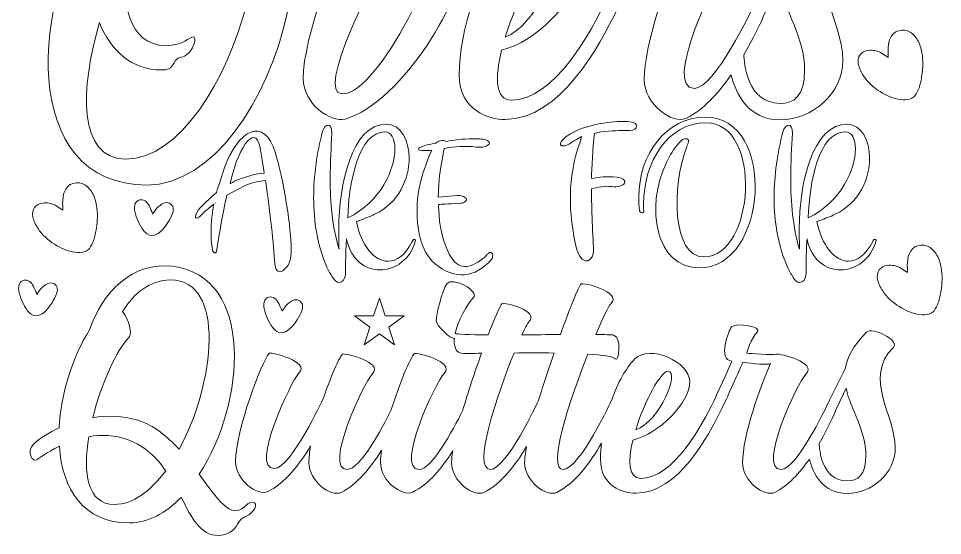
# Model space of a CAD drawing. Header units: inches. Extents: x 0.2 to 5.8, y -5.93 to -0.05.
# Drawn here: x 0.2 to 5.8, y -5.93 to -2.79 of the extents above; entities that cross this region are included whole.
import ezdxf

# ---------------------------------------------------------------- set-up
doc = ezdxf.new("R2010")
doc.units = ezdxf.units.IN
doc.header["$MEASUREMENT"] = 0
doc.layers.add('Layer 1', color=7, linetype='Continuous')

# ---------------------------------------------------------------- blocks, each defined once
blk = doc.blocks.new('block 2')
at = {"layer": 'Layer 1', "lineweight": 0}
for points, knots in [([(0.9783, -3.8013), (1.7708, -3.8013), (2.3314, -1.7529), (1.3448, -1.6161), (1.0092, -1.5697), (0.7885, -1.7949), (0.6892, -2.084), (0.2654, -2.6646), (0.1992, -3.8013), (0.9783, -3.8013)], [0, 0, 0, 0, 1, 1, 1, 2, 2, 2, 3, 3, 3, 3]), ([(0.6892, -2.8169), (0.7598, -2.9868), (0.8834, -3.1038), (1.0666, -3.1038), (1.1417, -3.1038), (1.1285, -3.0663), (1.1594, -3.0376), (1.177, -3.0199), (1.2079, -3.0354), (1.2432, -2.9868), (1.2741, -2.9383), (1.2719, -2.9029), (1.2609, -2.9029), (1.2322, -2.9029), (1.2057, -2.9559), (1.0887, -2.9559), (0.8746, -2.9559), (0.8106, -2.6932), (0.8503, -2.4107), (0.8923, -2.3312), (0.9342, -2.2672), (0.9717, -2.2275), (0.9982, -2.201), (0.985, -2.126), (0.9541, -2.0597), (1.0402, -1.8765), (1.1704, -1.7375), (1.3271, -1.7375), (2.007, -1.7375), (1.4993, -3.6446), (0.8503, -3.6446), (0.5545, -3.6446), (0.5744, -3.2119), (0.6892, -2.8169)], [0, 0, 0, 0, 1, 1, 1, 2, 2, 2, 3, 3, 3, 4, 4, 4, 5, 5, 5, 6, 6, 6, 7, 7, 7, 8, 8, 8, 9, 9, 9, 10, 10, 10, 11, 11, 11, 11])]:
    blk.add_open_spline(points, degree=3, knots=knots, dxfattribs=at)
blk = doc.blocks.new('block 3')
at = {"layer": 'Layer 1', "lineweight": 0}
for points, knots in [([(5.1989, -3.0464), (5.1989, -2.7904), (4.9406, -2.4968), (5.1834, -2.254), (5.2386, -2.1988), (5.0157, -2.0884), (4.9715, -2.1348), (4.8656, -2.2407), (4.817, -2.3335), (4.8038, -2.4217), (4.8038, -2.4217), (4.6801, -2.669), (4.6801, -2.669), (4.6801, -2.669), (4.6801, -2.669), (4.6801, -2.669), (4.6801, -2.669), (4.6798, -2.6695), (4.6793, -2.6706), (4.6793, -2.6706), (4.6757, -2.6778), (4.6757, -2.6778), (4.6757, -2.6778), (4.6759, -2.678), (4.6759, -2.678), (4.6431, -2.7478), (4.4188, -3.2164), (4.2982, -3.2164), (4.1018, -3.2164), (4.4329, -2.5255), (4.4925, -2.4637), (4.5852, -2.3732), (4.2894, -2.3003), (4.2607, -2.307), (4.232, -2.3136), (4.0532, -2.3048), (4.0267, -2.2981), (4.0267, -2.2981), (4.0599, -2.1811), (4.1106, -2.1304), (4.1481, -2.0928), (3.9473, -2.0531), (3.9075, -2.0928), (3.8833, -2.1193), (3.795, -2.3533), (3.9097, -2.3621), (3.87, -2.4526), (3.7972, -2.6116), (3.7663, -2.6778), (3.6736, -2.8676), (3.4484, -3.287), (3.188, -3.287), (3.0908, -3.287), (3.0886, -3.1479), (3.1284, -2.9846), (3.3358, -2.9316), (3.5765, -2.6954), (3.5765, -2.5211), (3.5765, -2.371), (3.263, -2.2253), (3.1438, -2.3445), (2.9915, -2.4968), (2.8723, -2.8676), (2.8723, -3.1347), (2.8723, -3.351), (3.0533, -3.404), (3.1504, -3.404), (3.4859, -3.404), (3.7221, -2.9537), (3.8281, -2.7418), (3.8656, -2.6646), (3.9495, -2.4747), (3.9958, -2.371), (4.0753, -2.382), (4.1923, -2.393), (4.2144, -2.382), (4.1327, -2.5542), (3.9936, -2.9581), (3.9936, -3.1612), (3.9936, -3.3113), (4.1658, -3.4349), (4.2475, -3.3974), (4.3504, -3.3479), (4.4438, -3.2449), (4.5208, -3.1343), (4.5507, -3.2512), (4.6267, -3.4062), (4.8192, -3.4062), (5.0113, -3.4062), (5.1989, -3.2473), (5.1989, -3.0464)], [0, 0, 0, 0, 1, 1, 1, 2, 2, 2, 3, 3, 3, 4, 4, 4, 5, 5, 5, 6, 6, 6, 7, 7, 7, 8, 8, 8, 9, 9, 9, 10, 10, 10, 11, 11, 11, 12, 12, 12, 13, 13, 13, 14, 14, 14, 15, 15, 15, 16, 16, 16, 17, 17, 17, 18, 18, 18, 19, 19, 19, 20, 20, 20, 21, 21, 21, 22, 22, 22, 23, 23, 23, 24, 24, 24, 25, 25, 25, 26, 26, 26, 27, 27, 27, 28, 28, 28, 29, 29, 29, 30, 30, 30, 30]), ([(3.4065, -2.4416), (3.4992, -2.4416), (3.3425, -2.8345), (3.1504, -2.9051), (3.2189, -2.68), (3.3469, -2.4416), (3.4065, -2.4416)], [0, 0, 0, 0, 1, 1, 1, 2, 2, 2, 2]), ([(4.5986, -3.0118), (4.6855, -2.8627), (4.7375, -2.7308), (4.7375, -2.7308), (4.7375, -2.7308), (4.7367, -2.7299), (4.7367, -2.7299), (4.7367, -2.7299), (4.8104, -2.5763), (4.8104, -2.5763), (4.8479, -2.7484), (4.9671, -2.9073), (4.9671, -3.106), (4.9671, -3.2605), (4.9031, -3.3069), (4.8192, -3.3069), (4.6149, -3.3069), (4.5997, -3.05), (4.5986, -3.0118)], [0, 0, 0, 0, 1, 1, 1, 2, 2, 2, 3, 3, 3, 4, 4, 4, 5, 5, 5, 6, 6, 6, 6])]:
    blk.add_open_spline(points, degree=3, knots=knots, dxfattribs=at)
blk = doc.blocks.new('block 4')
at = {"layer": 'Layer 1', "lineweight": 0}
for points, knots in [([(1.5736, -5.7481), (1.4887, -5.8347), (1.4056, -5.7074), (1.2953, -5.5547), (1.5753, -5.122), (1.6346, -4.3584), (1.1324, -4.2939), (0.8948, -4.2633), (0.703, -4.4534), (0.6301, -4.6791), (0.5232, -4.8488), (0.4553, -5.0694), (0.4451, -5.273), (0.384, -5.3019), (0.3297, -5.3358), (0.2907, -5.3714), (0.2432, -5.4139), (0.2839, -5.4953), (0.3162, -5.463), (0.3196, -5.4597), (0.3688, -5.4223), (0.4468, -5.385), (0.4638, -5.6429), (0.5911, -5.85), (0.8711, -5.85), (0.9847, -5.85), (1.0916, -5.7906), (1.185, -5.6955), (1.2495, -5.8194), (1.3038, -5.9263), (1.4107, -5.9263), (1.4667, -5.9263), (1.5074, -5.8975), (1.5278, -5.8567), (1.5583, -5.8007), (1.5837, -5.8228), (1.6228, -5.777), (1.655, -5.738), (1.6262, -5.6972), (1.5736, -5.7481)], [0, 0, 0, 0, 1, 1, 1, 2, 2, 2, 3, 3, 3, 4, 4, 4, 5, 5, 5, 6, 6, 6, 7, 7, 7, 8, 8, 8, 9, 9, 9, 10, 10, 10, 11, 11, 11, 12, 12, 12, 13, 13, 13, 13]), ([(1.1731, -5.4037), (1.1018, -5.3256), (1.0204, -5.2577), (0.922, -5.2272), (0.8303, -5.2), (0.737, -5.1983), (0.6487, -5.2119), (0.7014, -5.0049), (0.7947, -4.7996), (0.8677, -4.7266), (0.8931, -4.7028), (0.8677, -4.6197), (0.8303, -4.5688), (0.8948, -4.4602), (0.9949, -4.377), (1.1205, -4.377), (1.4565, -4.377), (1.392, -5.0015), (1.1731, -5.4037)], [0, 0, 0, 0, 1, 1, 1, 2, 2, 2, 3, 3, 3, 4, 4, 4, 5, 5, 5, 6, 6, 6, 6]), ([(0.7811, -5.738), (0.6148, -5.738), (0.5894, -5.5462), (0.625, -5.3273), (0.7014, -5.3137), (0.7828, -5.3154), (0.8643, -5.346), (0.9661, -5.3833), (1.0373, -5.4546), (1.0916, -5.5343), (1, -5.6565), (0.8931, -5.738), (0.7811, -5.738)], [0, 0, 0, 0, 1, 1, 1, 2, 2, 2, 3, 3, 3, 4, 4, 4, 4])]:
    blk.add_open_spline(points, degree=3, knots=knots, dxfattribs=at)
blk = doc.blocks.new('block 5')
at = {"layer": 'Layer 1', "lineweight": 0}
for points, knots in [([(5.5052, -4.786), (5.5477, -4.7436), (5.3763, -4.6587), (5.3423, -4.6944), (5.2609, -4.7758), (5.2236, -4.8471), (5.2134, -4.915), (5.2134, -4.915), (5.1184, -5.105), (5.1184, -5.105), (5.1184, -5.105), (5.1183, -5.105), (5.1183, -5.105), (5.1183, -5.105), (5.1181, -5.1054), (5.118, -5.1058), (5.118, -5.1058), (5.115, -5.1118), (5.115, -5.1118), (5.115, -5.1118), (5.1151, -5.1119), (5.1151, -5.1119), (5.0898, -5.1658), (4.9174, -5.5258), (4.8248, -5.5258), (4.6738, -5.5258), (4.9283, -4.9947), (4.9741, -4.9472), (5.0454, -4.8776), (4.818, -4.8216), (4.7959, -4.8267), (4.7739, -4.8318), (4.6364, -4.825), (4.616, -4.8199), (4.616, -4.8199), (4.6415, -4.73), (4.6805, -4.691), (4.7094, -4.6621), (4.555, -4.6316), (4.5244, -4.6621), (4.5058, -4.6825), (4.4379, -4.8624), (4.5261, -4.8691), (4.4956, -4.9387), (4.4396, -5.0609), (4.4158, -5.1118), (4.3445, -5.2577), (4.1715, -5.5801), (3.9712, -5.5801), (3.8966, -5.5801), (3.8949, -5.4733), (3.9254, -5.3477), (4.0849, -5.3069), (4.2699, -5.1254), (4.2699, -4.9913), (4.2699, -4.8759), (4.0289, -4.7639), (3.9373, -4.8556), (3.8825, -4.9104), (3.8334, -5.0021), (3.7966, -5.1051), (3.7966, -5.1051), (3.7964, -5.105), (3.7964, -5.105), (3.7964, -5.105), (3.603, -5.5258), (3.5012, -5.5258), (3.4045, -5.5258), (3.5351, -5.1237), (3.6522, -4.8267), (3.7405, -4.8318), (3.8049, -4.842), (3.8185, -4.8556), (3.844, -4.8793), (3.8559, -4.7198), (3.8083, -4.7113), (3.7948, -4.7096), (3.7557, -4.708), (3.7014, -4.708), (3.7439, -4.6061), (3.7795, -4.5332), (3.7914, -4.5213), (3.8643, -4.4483), (3.62, -4.3906), (3.6115, -4.4008), (3.5962, -4.4161), (3.5436, -4.545), (3.4859, -4.708), (3.4096, -4.708), (3.3298, -4.7096), (3.2518, -4.7096), (3.2704, -4.6689), (3.2857, -4.6418), (3.2925, -4.6333), (3.3654, -4.562), (3.1415, -4.5111), (3.133, -4.5196), (3.1194, -4.5332), (3.0872, -4.6078), (3.0481, -4.7096), (2.9328, -4.7096), (2.8496, -4.7062), (2.8496, -4.7011), (2.8496, -4.6995), (2.849, -4.7001), (2.8482, -4.7024), (2.86, -4.6246), (2.9258, -4.5179), (2.9582, -4.4839), (2.9973, -4.4466), (2.831, -4.3533), (2.797, -4.4008), (2.7665, -4.4432), (2.7325, -4.5891), (2.7325, -4.6231), (2.7325, -4.6536), (2.8242, -4.74), (2.8427, -4.7313), (2.839, -4.7678), (2.844, -4.8233), (2.9005, -4.8233), (2.9141, -4.8233), (2.9531, -4.8216), (3.0074, -4.8216), (2.9673, -4.9316), (2.9256, -5.0567), (2.8922, -5.1709), (2.8325, -5.2893), (2.7041, -5.5258), (2.629, -5.5258), (2.478, -5.5258), (2.7325, -4.9913), (2.7801, -4.9438), (2.8513, -4.8725), (2.6103, -4.8148), (2.6002, -4.8233), (2.5745, -4.849), (2.5093, -5.0031), (2.4592, -5.165), (2.4015, -5.2811), (2.2706, -5.5258), (2.1929, -5.5258), (2.0436, -5.5258), (2.2981, -4.9947), (2.344, -4.9472), (2.4169, -4.8742), (2.1726, -4.8182), (2.1641, -4.8267), (2.142, -4.8488), (2.0911, -4.9659), (2.0453, -5.1016), (2.0453, -5.1016), (2.0453, -5.0999), (2.0453, -5.0999), (2.0453, -5.0999), (1.8502, -5.5208), (1.75, -5.5208), (1.599, -5.5208), (1.8535, -4.9896), (1.8993, -4.9421), (1.9723, -4.8709), (1.7297, -4.8132), (1.7195, -4.8216), (1.6754, -4.8675), (1.5159, -5.2883), (1.5159, -5.4783), (1.5159, -5.5937), (1.6482, -5.6887), (1.711, -5.6599), (1.8128, -5.6107), (1.9045, -5.4936), (1.9706, -5.3833), (1.9639, -5.4206), (1.9605, -5.4546), (1.9605, -5.4834), (1.9605, -5.5988), (2.0928, -5.6938), (2.1556, -5.665), (2.251, -5.6192), (2.3358, -5.5134), (2.4006, -5.4098), (2.397, -5.4361), (2.3949, -5.4605), (2.3949, -5.4817), (2.3949, -5.5988), (2.5272, -5.6938), (2.59, -5.6633), (2.6845, -5.6187), (2.7685, -5.515), (2.8331, -5.4126), (2.8286, -5.4404), (2.8258, -5.4647), (2.8258, -5.4834), (2.8258, -5.5988), (2.9582, -5.6938), (3.021, -5.665), (3.1245, -5.6158), (3.2144, -5.497), (3.2806, -5.3867), (3.2738, -5.4274), (3.2687, -5.4597), (3.2687, -5.4834), (3.2687, -5.5988), (3.4011, -5.6938), (3.4639, -5.665), (3.5725, -5.6128), (3.6673, -5.4831), (3.7346, -5.3672), (3.7308, -5.4003), (3.7286, -5.4326), (3.7286, -5.463), (3.7286, -5.6294), (3.8677, -5.6701), (3.9424, -5.6701), (4.2003, -5.6701), (4.3819, -5.3239), (4.4633, -5.161), (4.4922, -5.1016), (4.5567, -4.9557), (4.5923, -4.8759), (4.6534, -4.8844), (4.7433, -4.8929), (4.7603, -4.8844), (4.6975, -5.0168), (4.5906, -5.3273), (4.5906, -5.4834), (4.5906, -5.5988), (4.723, -5.6938), (4.7858, -5.665), (4.8649, -5.627), (4.9366, -5.5478), (4.9958, -5.4628), (5.0189, -5.5526), (5.0773, -5.6718), (5.2252, -5.6718), (5.3729, -5.6718), (5.5171, -5.5496), (5.5171, -5.3952), (5.5171, -5.1983), (5.3186, -4.9727), (5.5052, -4.786)], [0, 0, 0, 0, 1, 1, 1, 2, 2, 2, 3, 3, 3, 4, 4, 4, 5, 5, 5, 6, 6, 6, 7, 7, 7, 8, 8, 8, 9, 9, 9, 10, 10, 10, 11, 11, 11, 12, 12, 12, 13, 13, 13, 14, 14, 14, 15, 15, 15, 16, 16, 16, 17, 17, 17, 18, 18, 18, 19, 19, 19, 20, 20, 20, 21, 21, 21, 22, 22, 22, 23, 23, 23, 24, 24, 24, 25, 25, 25, 26, 26, 26, 27, 27, 27, 28, 28, 28, 29, 29, 29, 30, 30, 30, 31, 31, 31, 32, 32, 32, 33, 33, 33, 34, 34, 34, 35, 35, 35, 36, 36, 36, 37, 37, 37, 38, 38, 38, 39, 39, 39, 40, 40, 40, 41, 41, 41, 42, 42, 42, 43, 43, 43, 44, 44, 44, 45, 45, 45, 46, 46, 46, 47, 47, 47, 48, 48, 48, 49, 49, 49, 50, 50, 50, 51, 51, 51, 52, 52, 52, 53, 53, 53, 54, 54, 54, 55, 55, 55, 56, 56, 56, 57, 57, 57, 58, 58, 58, 59, 59, 59, 60, 60, 60, 61, 61, 61, 62, 62, 62, 63, 63, 63, 64, 64, 64, 65, 65, 65, 66, 66, 66, 67, 67, 67, 68, 68, 68, 69, 69, 69, 70, 70, 70, 71, 71, 71, 72, 72, 72, 73, 73, 73, 74, 74, 74, 75, 75, 75, 76, 76, 76, 77, 77, 77, 78, 78, 78, 79, 79, 79, 80, 80, 80, 80]), ([(3.3536, -5.105), (3.3468, -5.1203), (3.1584, -5.5258), (3.06, -5.5258), (2.9514, -5.5258), (3.0973, -5.0813), (3.2043, -4.8199), (3.2823, -4.8182), (3.3654, -4.8182), (3.4469, -4.8199), (3.4147, -4.9133), (3.3824, -5.0117), (3.3536, -5.105)], [0, 0, 0, 0, 1, 1, 1, 2, 2, 2, 3, 3, 3, 4, 4, 4, 4]), ([(4.1392, -4.9302), (4.2105, -4.9302), (4.09, -5.2323), (3.9424, -5.2866), (3.995, -5.1135), (4.0934, -4.9302), (4.1392, -4.9302)], [0, 0, 0, 0, 1, 1, 1, 2, 2, 2, 2]), ([(5.2252, -5.5954), (5.0682, -5.5954), (5.0565, -5.3982), (5.0556, -5.3687), (5.1224, -5.254), (5.1625, -5.1525), (5.1625, -5.1525), (5.1625, -5.1525), (5.1618, -5.1519), (5.1618, -5.1519), (5.1618, -5.1519), (5.2184, -5.0338), (5.2184, -5.0338), (5.2473, -5.1661), (5.3389, -5.2883), (5.3389, -5.441), (5.3389, -5.5598), (5.2897, -5.5954), (5.2252, -5.5954)], [0, 0, 0, 0, 1, 1, 1, 2, 2, 2, 3, 3, 3, 4, 4, 4, 5, 5, 5, 6, 6, 6, 6])]:
    blk.add_open_spline(points, degree=3, knots=knots, dxfattribs=at)
blk = doc.blocks.new('block 6')
at = {"layer": 'Layer 1', "lineweight": 0}
for points, knots in [([(1.3681, -4.1385), (1.369, -4.1576), (1.3727, -4.1757), (1.3763, -4.1947), (1.3763, -4.1993), (1.379, -4.2056), (1.3826, -4.2093), (1.3854, -4.212), (1.3908, -4.212), (1.3944, -4.212), (1.3962, -4.212), (1.3999, -4.2074), (1.3999, -4.2047), (1.3999, -4.2047), (1.408, -4.1531), (1.408, -4.1531), (1.4243, -4.0515), (1.4488, -3.9165), (1.4633, -3.8621), (1.5848, -3.7968), (1.6147, -3.7805), (1.6962, -3.7742), (1.7289, -3.9763), (1.7434, -4.1521), (1.7542, -4.2799), (1.7624, -4.3769), (1.8395, -4.3035), (1.8494, -4.2491), (1.8603, -4.1703), (1.8404, -3.95), (1.7805, -3.6935), (1.7742, -3.6645), (1.7651, -3.6364), (1.757, -3.6083), (1.6899, -3.3763), (1.5286, -3.4687), (1.447, -3.7017), (1.4334, -3.7388), (1.4135, -3.805), (1.3989, -3.8476), (1.3627, -3.8784), (1.3138, -3.9237), (1.2893, -3.9545), (1.2603, -3.9935), (1.2666, -4.0289), (1.3156, -3.9763), (1.331, -3.9591), (1.3491, -3.9455), (1.3672, -3.9301), (1.369, -3.9292), (1.3763, -3.9237), (1.3835, -3.9183), (1.3808, -3.9292), (1.379, -3.9446), (1.3781, -3.9482), (1.3672, -4.0116), (1.3663, -4.0751), (1.3681, -4.1385)], [0, 0, 0, 0, 1, 1, 1, 2, 2, 2, 3, 3, 3, 4, 4, 4, 5, 5, 5, 6, 6, 6, 7, 7, 7, 8, 8, 8, 9, 9, 9, 10, 10, 10, 11, 11, 11, 12, 12, 12, 13, 13, 13, 14, 14, 14, 15, 15, 15, 16, 16, 16, 17, 17, 17, 18, 18, 18, 19, 19, 19, 19]), ([(1.6645, -3.5739), (1.6645, -3.573), (1.6836, -3.6917), (1.689, -3.7288), (1.6663, -3.7325), (1.6328, -3.7361), (1.6147, -3.7415), (1.5422, -3.7624), (1.5186, -3.7714), (1.4832, -3.7932), (1.5195, -3.6038), (1.6292, -3.4125), (1.6645, -3.5739)], [0, 0, 0, 0, 1, 1, 1, 2, 2, 2, 3, 3, 3, 4, 4, 4, 4]), ([(1.3953, -3.9092), (1.3962, -3.9101), (1.3953, -3.9101), (1.3944, -3.9101), (1.3944, -3.9092), (1.3953, -3.9092), (1.3953, -3.9092)], [0, 0, 0, 0, 1, 1, 1, 2, 2, 2, 2])]:
    blk.add_open_spline(points, degree=3, knots=knots, dxfattribs=at)
blk = doc.blocks.new('block 7')
at = {"layer": 'Layer 1', "lineweight": 0}
for points, knots in [([(2.6035, -4.1313), (2.6007, -4.1304), (2.5971, -4.1304), (2.5944, -4.1322), (2.5917, -4.1349), (2.589, -4.1385), (2.5871, -4.1431), (2.5454, -4.2265), (2.492, -4.2636), (2.4403, -4.2636), (2.3569, -4.2636), (2.2772, -4.1684), (2.2482, -4.0225), (2.2563, -4.0198), (2.2626, -4.018), (2.2663, -4.0162), (2.2971, -4.0044), (2.3288, -3.9935), (2.3587, -3.979), (2.5065, -3.9092), (2.5681, -3.7633), (2.5681, -3.64), (2.5681, -3.5276), (2.5173, -3.437), (2.4349, -3.4334), (2.2201, -3.4243), (2.1412, -3.8059), (2.1412, -4.0624), (2.1412, -4.105), (2.1421, -4.1485), (2.143, -4.1911), (2.1013, -4.0561), (2.0895, -3.9047), (2.0895, -3.7615), (2.0895, -3.6636), (2.095, -3.5702), (2.0995, -3.4869), (2.1004, -3.4533), (2.0895, -3.4379), (2.0768, -3.4379), (2.0641, -3.4379), (2.0497, -3.4524), (2.0415, -3.4805), (2.0098, -3.6047), (1.9889, -3.7406), (1.9889, -3.8784), (1.9889, -4.0216), (2.0116, -4.1657), (2.0696, -4.299), (2.0787, -4.3207), (2.0922, -4.3416), (2.1049, -4.3624), (2.1149, -4.3814), (2.1294, -4.3914), (2.1439, -4.3914), (2.162, -4.3914), (2.1784, -4.3769), (2.182, -4.3479), (2.1829, -4.3207), (2.1811, -4.2301), (2.1883, -4.1286), (2.2164, -4.2573), (2.3034, -4.3162), (2.3923, -4.3162), (2.4838, -4.3162), (2.5772, -4.2527), (2.6071, -4.1367), (2.6071, -4.1349), (2.6053, -4.1313), (2.6035, -4.1313)], [0, 0, 0, 0, 1, 1, 1, 2, 2, 2, 3, 3, 3, 4, 4, 4, 5, 5, 5, 6, 6, 6, 7, 7, 7, 8, 8, 8, 9, 9, 9, 10, 10, 10, 11, 11, 11, 12, 12, 12, 13, 13, 13, 14, 14, 14, 15, 15, 15, 16, 16, 16, 17, 17, 17, 18, 18, 18, 19, 19, 19, 20, 20, 20, 21, 21, 21, 22, 22, 22, 23, 23, 23, 23]), ([(2.4204, -3.4787), (2.4602, -3.4787), (2.482, -3.5213), (2.482, -3.5829), (2.482, -3.7053), (2.3968, -3.9029), (2.1956, -4.0008), (2.2019, -3.786), (2.2617, -3.4787), (2.4204, -3.4787)], [0, 0, 0, 0, 1, 1, 1, 2, 2, 2, 3, 3, 3, 3])]:
    blk.add_open_spline(points, degree=3, knots=knots, dxfattribs=at)
blk = doc.blocks.new('block 8')
at = {"layer": 'Layer 1', "lineweight": 0}
for points, knots in [([(4.898, -4.3624), (4.908, -4.3814), (4.9225, -4.3914), (4.937, -4.3914), (4.9551, -4.3914), (4.9715, -4.3769), (4.9751, -4.3479), (4.976, -4.3207), (4.9742, -4.2301), (4.9814, -4.1286), (5.0095, -4.2573), (5.0965, -4.3162), (5.1854, -4.3162), (5.2769, -4.3162), (5.3703, -4.2527), (5.4002, -4.1367), (5.4002, -4.1349), (5.3984, -4.1313), (5.3965, -4.1313), (5.3938, -4.1304), (5.3902, -4.1304), (5.3875, -4.1322), (5.3848, -4.1349), (5.3821, -4.1385), (5.3802, -4.1431), (5.3385, -4.2265), (5.2851, -4.2636), (5.2334, -4.2636), (5.15, -4.2636), (5.0703, -4.1684), (5.0412, -4.0225), (5.0494, -4.0198), (5.0558, -4.018), (5.0594, -4.0162), (5.0902, -4.0044), (5.1219, -3.9935), (5.1518, -3.979), (5.2996, -3.9092), (5.3612, -3.7633), (5.3612, -3.64), (5.3612, -3.5276), (5.3104, -3.437), (5.2279, -3.4334), (5.0131, -3.4243), (4.9343, -3.8059), (4.9343, -4.0624), (4.9343, -4.105), (4.9352, -4.1485), (4.9361, -4.1911), (4.8944, -4.0561), (4.8826, -3.9047), (4.8826, -3.7615), (4.8826, -3.6636), (4.8881, -3.5702), (4.8926, -3.4869), (4.8935, -3.4533), (4.8826, -3.4379), (4.8699, -3.4379), (4.8572, -3.4379), (4.8428, -3.4524), (4.8346, -3.4805), (4.8029, -3.6047), (4.782, -3.7406), (4.782, -3.8784), (4.782, -4.0216), (4.8047, -4.1657), (4.8627, -4.299), (4.8717, -4.3207), (4.8853, -4.3416), (4.898, -4.3624)], [0, 0, 0, 0, 1, 1, 1, 2, 2, 2, 3, 3, 3, 4, 4, 4, 5, 5, 5, 6, 6, 6, 7, 7, 7, 8, 8, 8, 9, 9, 9, 10, 10, 10, 11, 11, 11, 12, 12, 12, 13, 13, 13, 14, 14, 14, 15, 15, 15, 16, 16, 16, 17, 17, 17, 18, 18, 18, 19, 19, 19, 20, 20, 20, 21, 21, 21, 22, 22, 22, 23, 23, 23, 23]), ([(5.2135, -3.4787), (5.2533, -3.4787), (5.2751, -3.5213), (5.2751, -3.5829), (5.2751, -3.7053), (5.1899, -3.9029), (4.9887, -4.0008), (4.995, -3.786), (5.0548, -3.4787), (5.2135, -3.4787)], [0, 0, 0, 0, 1, 1, 1, 2, 2, 2, 3, 3, 3, 3])]:
    blk.add_open_spline(points, degree=3, knots=knots, dxfattribs=at)

msp = doc.modelspace()

# ---------------------------------------------------------------- linework, layer by layer
at = {"layer": 'Layer 1', "lineweight": 0}
msp.add_lwpolyline([(2.5371, -4.5952), (2.4446, -4.6624), (2.4799, -4.7711), (2.3874, -4.7039), (2.2949, -4.7711), (2.3302, -4.6624), (2.2377, -4.5952), (2.3521, -4.5952), (2.3874, -4.4864), (2.4227, -4.5952), (2.5371, -4.5952)], dxfattribs=at)
for points, knots in [([(2.9076, -2.4173), (2.9076, -2.6381), (2.5345, -3.298), (2.1792, -3.4018), (2.0931, -3.4261), (1.9253, -3.3069), (1.9253, -3.1568), (1.9253, -2.9096), (2.1328, -2.3599), (2.1924, -2.3025), (2.2035, -2.2915), (2.5191, -2.3644), (2.4264, -2.4593), (2.3646, -2.5211), (1.996, -3.2495), (2.1615, -3.2495), (2.3933, -3.2495), (2.784, -2.3842), (2.784, -2.2253), (2.784, -2.1657), (2.9076, -2.2893), (2.9076, -2.4173)], [0, 0, 0, 0, 1, 1, 1, 2, 2, 2, 3, 3, 3, 4, 4, 4, 5, 5, 5, 6, 6, 6, 7, 7, 7, 7]), ([(5.607, -2.875), (5.6266, -2.8871), (5.6414, -2.9033), (5.6526, -2.9231), (5.666, -2.9469), (5.6735, -2.9727), (5.6784, -2.9994), (5.6867, -3.0454), (5.685, -3.0916), (5.6783, -3.1377), (5.6745, -3.1631), (5.669, -3.1881), (5.6608, -3.2124), (5.655, -3.2297), (5.6456, -3.245), (5.6354, -3.2598), (5.6292, -3.2689), (5.6201, -3.2744), (5.6099, -3.2784), (5.5894, -3.2864), (5.5684, -3.2865), (5.547, -3.2833), (5.4702, -3.2718), (5.3713, -3.2147), (5.3242, -3.1402), (5.31, -3.1179), (5.2981, -3.0946), (5.2927, -3.0684), (5.2839, -3.0256), (5.3097, -2.9902), (5.3529, -2.9851), (5.3793, -2.9819), (5.4041, -2.9871), (5.4274, -2.9989), (5.4405, -3.0054), (5.4524, -3.0141), (5.4648, -3.0219), (5.4675, -3.0237), (5.47, -3.0259), (5.474, -3.029), (5.4738, -3.0192), (5.4739, -3.0113), (5.4734, -3.0034), (5.4718, -2.979), (5.4728, -2.9548), (5.4791, -2.9311), (5.48, -2.9275), (5.4812, -2.9241), (5.4824, -2.9206), (5.5015, -2.8611), (5.5673, -2.8505), (5.607, -2.875)], [0, 0, 0, 0, 1, 1, 1, 2, 2, 2, 3, 3, 3, 4, 4, 4, 5, 5, 5, 6, 6, 6, 7, 7, 7, 8, 8, 8, 9, 9, 9, 10, 10, 10, 11, 11, 11, 12, 12, 12, 13, 13, 13, 14, 14, 14, 15, 15, 15, 16, 16, 16, 17, 17, 17, 17]), ([(3.6918, -3.4887), (3.681, -3.5793), (3.6755, -3.698), (3.6737, -3.7624), (3.7254, -3.7524), (3.7598, -3.747), (3.8296, -3.7542), (3.8432, -3.756), (3.8559, -3.7597), (3.8667, -3.7669), (3.8867, -3.7805), (3.8767, -3.8005), (3.8459, -3.8077), (3.8296, -3.8122), (3.8133, -3.815), (3.797, -3.8113), (3.7607, -3.8041), (3.7109, -3.8159), (3.6746, -3.824), (3.6728, -3.8983), (3.681, -4.0905), (3.6873, -4.2002), (3.69, -4.25), (3.6238, -4.3126), (3.5849, -4.1938), (3.5314, -3.97), (3.5287, -3.7524), (3.6048, -3.5412), (3.6048, -3.5412), (3.6139, -3.5077), (3.6139, -3.5077), (3.5903, -3.5204), (3.5504, -3.5439), (3.5323, -3.5557), (3.5205, -3.563), (3.5087, -3.5666), (3.4951, -3.5639), (3.4779, -3.5584), (3.4879, -3.5431), (3.4988, -3.5295), (3.516, -3.5104), (3.5368, -3.4959), (3.5595, -3.4841), (3.6293, -3.4451), (3.7408, -3.4207), (3.8532, -3.4162), (3.8722, -3.4152), (3.8903, -3.417), (3.9093, -3.418), (3.9665, -3.4261), (3.961, -3.4678), (3.9039, -3.4714), (3.9039, -3.4714), (3.8613, -3.4714), (3.8613, -3.4714), (3.8133, -3.4714), (3.7426, -3.4742), (3.6918, -3.4887)], [0, 0, 0, 0, 1, 1, 1, 2, 2, 2, 3, 3, 3, 4, 4, 4, 5, 5, 5, 6, 6, 6, 7, 7, 7, 8, 8, 8, 9, 9, 9, 10, 10, 10, 11, 11, 11, 12, 12, 12, 13, 13, 13, 14, 14, 14, 15, 15, 15, 16, 16, 16, 17, 17, 17, 18, 18, 18, 19, 19, 19, 19]), ([(4.2528, -3.5702), (4.1594, -3.8068), (4.1622, -4.2373), (4.3561, -4.2373), (4.6643, -4.2373), (4.7159, -3.4243), (4.3679, -3.4243), (4.1395, -3.4243), (3.9899, -3.6582), (3.9899, -3.9183), (3.9899, -3.9301), (3.9899, -3.9419), (3.9909, -3.9536), (3.9909, -3.9564), (3.9917, -3.96), (3.9909, -3.9627), (3.9899, -3.9654), (3.9881, -3.969), (3.9854, -3.97), (3.9827, -3.9708), (3.9782, -3.9708), (3.9764, -3.969), (3.9718, -3.9663), (3.9682, -3.9618), (3.9664, -3.9573), (3.9628, -3.9292), (3.9609, -3.902), (3.9609, -3.8748), (3.9609, -3.6164), (4.1268, -3.3899), (4.3652, -3.3899), (4.8021, -3.3899), (4.7432, -4.3035), (4.3298, -4.3035), (4.0625, -4.3035), (3.9972, -3.9373), (4.1295, -3.6645), (4.1495, -3.6219), (4.173, -3.5802), (4.2057, -3.5458), (4.2057, -3.5458), (4.222, -3.5295), (4.222, -3.5295), (4.2274, -3.524), (4.2374, -3.5204), (4.2465, -3.5204), (4.2573, -3.5204), (4.2664, -3.5258), (4.2628, -3.5385), (4.2601, -3.5494), (4.2564, -3.5594), (4.2528, -3.5702)], [0, 0, 0, 0, 1, 1, 1, 2, 2, 2, 3, 3, 3, 4, 4, 4, 5, 5, 5, 6, 6, 6, 7, 7, 7, 8, 8, 8, 9, 9, 9, 10, 10, 10, 11, 11, 11, 12, 12, 12, 13, 13, 13, 14, 14, 14, 15, 15, 15, 16, 16, 16, 17, 17, 17, 17]), ([(2.6559, -3.718), (2.655, -3.7207), (2.6886, -3.6246), (2.7058, -3.5911), (2.6668, -3.5929), (2.6496, -3.5938), (2.6297, -3.5893), (2.6242, -3.5875), (2.6242, -3.5775), (2.6287, -3.5757), (2.6469, -3.5648), (2.7085, -3.5503), (2.7294, -3.5485), (2.7402, -3.5349), (2.7738, -3.5249), (2.7928, -3.5376), (2.7928, -3.5376), (2.8209, -3.5322), (2.8209, -3.5322), (2.8798, -3.5222), (2.9387, -3.5195), (2.9986, -3.5222), (3.0103, -3.5222), (3.0221, -3.5249), (3.0339, -3.5276), (3.0611, -3.5385), (3.0638, -3.5557), (3.0285, -3.5684), (3.0103, -3.5739), (2.9913, -3.5739), (2.9732, -3.5712), (2.9152, -3.563), (2.8399, -3.5693), (2.781, -3.5793), (2.7774, -3.5929), (2.7747, -3.6083), (2.7738, -3.6164), (2.752, -3.7443), (2.7493, -3.7452), (2.7448, -3.8757), (2.7448, -3.8757), (2.8599, -3.8657), (2.8599, -3.8657), (2.8717, -3.8648), (2.897, -3.8675), (2.9106, -3.8784), (2.9179, -3.8838), (2.9179, -3.8947), (2.9097, -3.9001), (2.9007, -3.9074), (2.8898, -3.911), (2.8789, -3.9119), (2.791, -3.9165), (2.7611, -3.9174), (2.7475, -3.9192), (2.7466, -3.9319), (2.7475, -3.95), (2.7475, -3.9555), (2.7502, -4.0352), (2.7729, -4.1539), (2.8118, -4.2201), (2.868, -4.3234), (2.9306, -4.3107), (3.0221, -4.2437), (3.0285, -4.2382), (3.0348, -4.231), (3.0402, -4.2246), (3.0439, -4.221), (3.0475, -4.2165), (3.052, -4.2138), (3.0575, -4.2093), (3.0647, -4.2083), (3.0702, -4.2138), (3.0738, -4.2165), (3.0765, -4.2228), (3.0756, -4.2274), (3.0747, -4.2364), (3.0729, -4.2455), (3.0674, -4.2518), (2.9705, -4.3679), (2.8436, -4.3742), (2.7275, -4.2818), (2.6006, -4.1784), (2.5898, -3.9074), (2.6559, -3.718)], [0, 0, 0, 0, 1, 1, 1, 2, 2, 2, 3, 3, 3, 4, 4, 4, 5, 5, 5, 6, 6, 6, 7, 7, 7, 8, 8, 8, 9, 9, 9, 10, 10, 10, 11, 11, 11, 12, 12, 12, 13, 13, 13, 14, 14, 14, 15, 15, 15, 16, 16, 16, 17, 17, 17, 18, 18, 18, 19, 19, 19, 20, 20, 20, 21, 21, 21, 22, 22, 22, 23, 23, 23, 24, 24, 24, 25, 25, 25, 26, 26, 26, 27, 27, 27, 28, 28, 28, 28]), ([(0.2861, -3.9938), (0.2773, -3.951), (0.3031, -3.9156), (0.3463, -3.9105), (0.3727, -3.9073), (0.3975, -3.9125), (0.4208, -3.9243), (0.4338, -3.9308), (0.4458, -3.9395), (0.4581, -3.9473), (0.4609, -3.9491), (0.4634, -3.9513), (0.4674, -3.9544), (0.4672, -3.9446), (0.4673, -3.9367), (0.4668, -3.9288), (0.4652, -3.9044), (0.4661, -3.8802), (0.4724, -3.8565), (0.4734, -3.8529), (0.4746, -3.8495), (0.4757, -3.846), (0.4948, -3.7865), (0.5607, -3.7759), (0.6004, -3.8004), (0.62, -3.8125), (0.6347, -3.8287), (0.6459, -3.8485), (0.6594, -3.8723), (0.6669, -3.8981), (0.6717, -3.9248), (0.6801, -3.9709), (0.6784, -4.017), (0.6716, -4.0631), (0.6679, -4.0885), (0.6624, -4.1135), (0.6542, -4.1378), (0.6483, -4.1551), (0.639, -4.1704), (0.6288, -4.1853), (0.6226, -4.1943), (0.6135, -4.1998), (0.6033, -4.2038), (0.5828, -4.2118), (0.5618, -4.2119), (0.5404, -4.2087), (0.4636, -4.1972), (0.3647, -4.1401), (0.3176, -4.0656), (0.3034, -4.0433), (0.2915, -4.02), (0.2861, -3.9938)], [0, 0, 0, 0, 1, 1, 1, 2, 2, 2, 3, 3, 3, 4, 4, 4, 5, 5, 5, 6, 6, 6, 7, 7, 7, 8, 8, 8, 9, 9, 9, 10, 10, 10, 11, 11, 11, 12, 12, 12, 13, 13, 13, 14, 14, 14, 15, 15, 15, 16, 16, 16, 17, 17, 17, 17]), ([(1.1374, -3.9509), (1.137, -3.9587), (1.1353, -3.9669), (1.1324, -3.9742), (1.1173, -4.0124), (1.0958, -4.0468), (1.0672, -4.0763), (1.0586, -4.0854), (1.0481, -4.093), (1.0375, -4.0997), (1.0181, -4.1118), (0.9979, -4.1112), (0.9792, -4.0982), (0.9706, -4.0923), (0.9625, -4.0847), (0.9563, -4.0762), (0.931, -4.0413), (0.9137, -4.0025), (0.9042, -3.9604), (0.9014, -3.948), (0.9014, -3.9353), (0.9041, -3.9227), (0.91, -3.896), (0.9355, -3.8832), (0.9604, -3.8947), (0.972, -3.9), (0.9812, -3.9084), (0.9872, -3.9194), (0.9946, -3.9331), (1.0007, -3.9476), (1.0071, -3.9618), (1.0091, -3.9662), (1.0105, -3.971), (1.0128, -3.9772), (1.0156, -3.9732), (1.0176, -3.9703), (1.0196, -3.9674), (1.0302, -3.9515), (1.042, -3.9367), (1.0571, -3.9248), (1.066, -3.9177), (1.0755, -3.9117), (1.0869, -3.9091), (1.1148, -3.9025), (1.1389, -3.9221), (1.1374, -3.9509)], [0, 0, 0, 0, 1, 1, 1, 2, 2, 2, 3, 3, 3, 4, 4, 4, 5, 5, 5, 6, 6, 6, 7, 7, 7, 8, 8, 8, 9, 9, 9, 10, 10, 10, 11, 11, 11, 12, 12, 12, 13, 13, 13, 14, 14, 14, 15, 15, 15, 15]), ([(5.795, -4.4411), (5.7912, -4.4665), (5.7857, -4.4915), (5.7775, -4.5159), (5.7717, -4.5331), (5.7623, -4.5485), (5.7521, -4.5633), (5.7459, -4.5724), (5.7368, -4.5779), (5.7266, -4.5818), (5.7061, -4.5899), (5.6851, -4.59), (5.6637, -4.5868), (5.5869, -4.5753), (5.488, -4.5181), (5.4409, -4.4437), (5.4267, -4.4213), (5.4148, -4.398), (5.4094, -4.3718), (5.4006, -4.3291), (5.4264, -4.2937), (5.4696, -4.2885), (5.496, -4.2854), (5.5208, -4.2906), (5.5441, -4.3023), (5.5572, -4.3089), (5.5691, -4.3175), (5.5814, -4.3254), (5.5842, -4.3271), (5.5867, -4.3294), (5.5907, -4.3325), (5.5905, -4.3227), (5.5906, -4.3147), (5.5901, -4.3069), (5.5885, -4.2825), (5.5895, -4.2583), (5.5958, -4.2345), (5.5967, -4.231), (5.5979, -4.2275), (5.5991, -4.224), (5.6182, -4.1646), (5.684, -4.154), (5.7237, -4.1785), (5.7433, -4.1905), (5.7581, -4.2068), (5.7693, -4.2265), (5.7827, -4.2503), (5.7902, -4.2762), (5.7951, -4.3028), (5.8034, -4.3489), (5.8017, -4.395), (5.795, -4.4411)], [0, 0, 0, 0, 1, 1, 1, 2, 2, 2, 3, 3, 3, 4, 4, 4, 5, 5, 5, 6, 6, 6, 7, 7, 7, 8, 8, 8, 9, 9, 9, 10, 10, 10, 11, 11, 11, 12, 12, 12, 13, 13, 13, 14, 14, 14, 15, 15, 15, 16, 16, 16, 17, 17, 17, 17]), ([(0.2764, -4.5852), (0.2678, -4.5793), (0.2597, -4.5717), (0.2535, -4.5632), (0.2282, -4.5283), (0.2109, -4.4895), (0.2014, -4.4474), (0.1986, -4.435), (0.1986, -4.4223), (0.2013, -4.4097), (0.2072, -4.383), (0.2327, -4.3702), (0.2576, -4.3816), (0.2692, -4.387), (0.2784, -4.3954), (0.2844, -4.4064), (0.2918, -4.4201), (0.2979, -4.4346), (0.3043, -4.4488), (0.3063, -4.4532), (0.3077, -4.458), (0.31, -4.4642), (0.3128, -4.4602), (0.3148, -4.4573), (0.3168, -4.4544), (0.3274, -4.4385), (0.3392, -4.4237), (0.3543, -4.4118), (0.3632, -4.4047), (0.3728, -4.3987), (0.3841, -4.3961), (0.4121, -4.3895), (0.4361, -4.4091), (0.4346, -4.4379), (0.4342, -4.4457), (0.4325, -4.4539), (0.4296, -4.4612), (0.4145, -4.4994), (0.393, -4.5338), (0.3644, -4.5633), (0.3558, -4.5724), (0.3453, -4.58), (0.3347, -4.5867), (0.3153, -4.5988), (0.2951, -4.5982), (0.2764, -4.5852)], [0, 0, 0, 0, 1, 1, 1, 2, 2, 2, 3, 3, 3, 4, 4, 4, 5, 5, 5, 6, 6, 6, 7, 7, 7, 8, 8, 8, 9, 9, 9, 10, 10, 10, 11, 11, 11, 12, 12, 12, 13, 13, 13, 14, 14, 14, 15, 15, 15, 15]), ([(1.6887, -4.5497), (1.6859, -4.5373), (1.6859, -4.5246), (1.6886, -4.512), (1.6945, -4.4853), (1.72, -4.4725), (1.7449, -4.484), (1.7565, -4.4893), (1.7657, -4.4978), (1.7716, -4.5087), (1.7791, -4.5224), (1.7851, -4.5369), (1.7916, -4.5511), (1.7936, -4.5556), (1.795, -4.5603), (1.7973, -4.5666), (1.8001, -4.5625), (1.8021, -4.5597), (1.8041, -4.5567), (1.8147, -4.5409), (1.8265, -4.526), (1.8415, -4.5141), (1.8505, -4.507), (1.86, -4.501), (1.8713, -4.4984), (1.8993, -4.4919), (1.9234, -4.5115), (1.9219, -4.5402), (1.9215, -4.5481), (1.9198, -4.5562), (1.9169, -4.5635), (1.9018, -4.6017), (1.8802, -4.6361), (1.8517, -4.6657), (1.843, -4.6747), (1.8326, -4.6824), (1.8219, -4.689), (1.8026, -4.7011), (1.7824, -4.7005), (1.7637, -4.6876), (1.7551, -4.6816), (1.7469, -4.674), (1.7408, -4.6656), (1.7155, -4.6306), (1.6982, -4.5918), (1.6887, -4.5497)], [0, 0, 0, 0, 1, 1, 1, 2, 2, 2, 3, 3, 3, 4, 4, 4, 5, 5, 5, 6, 6, 6, 7, 7, 7, 8, 8, 8, 9, 9, 9, 10, 10, 10, 11, 11, 11, 12, 12, 12, 13, 13, 13, 14, 14, 14, 15, 15, 15, 15])]:
    msp.add_open_spline(points, degree=3, knots=knots, dxfattribs=at)

# ---------------------------------------------------------------- block references
at = {"layer": 'Layer 1'}
for name in ['block 2', 'block 3', 'block 6', 'block 7', 'block 8', 'block 4', 'block 5']:
    msp.add_blockref(name, (0, 0), dxfattribs=at)

doc.saveas('drawing.dxf')
